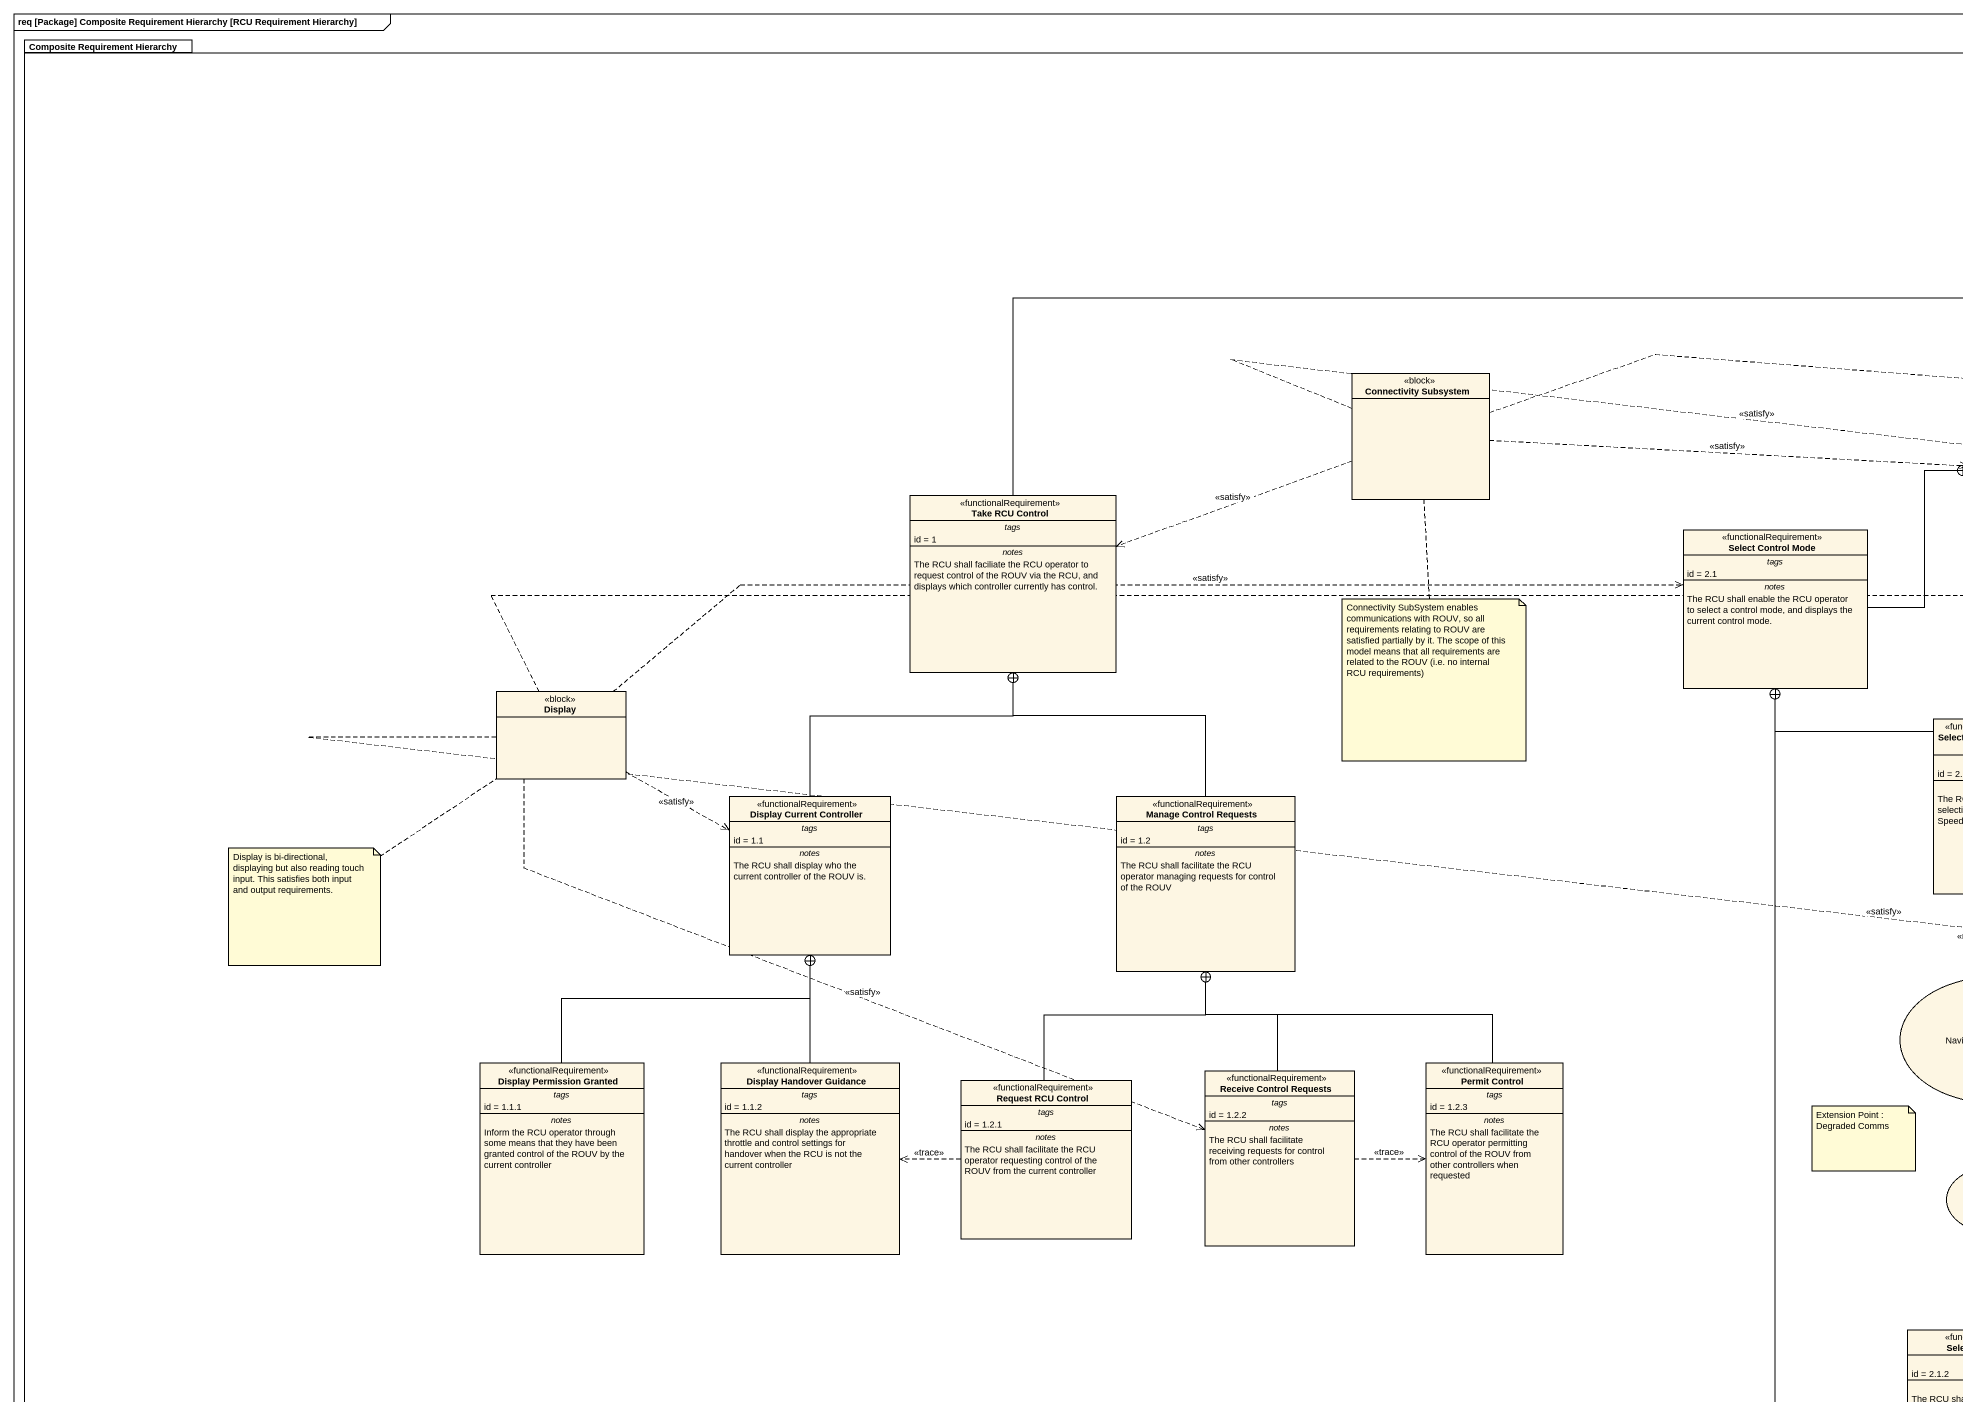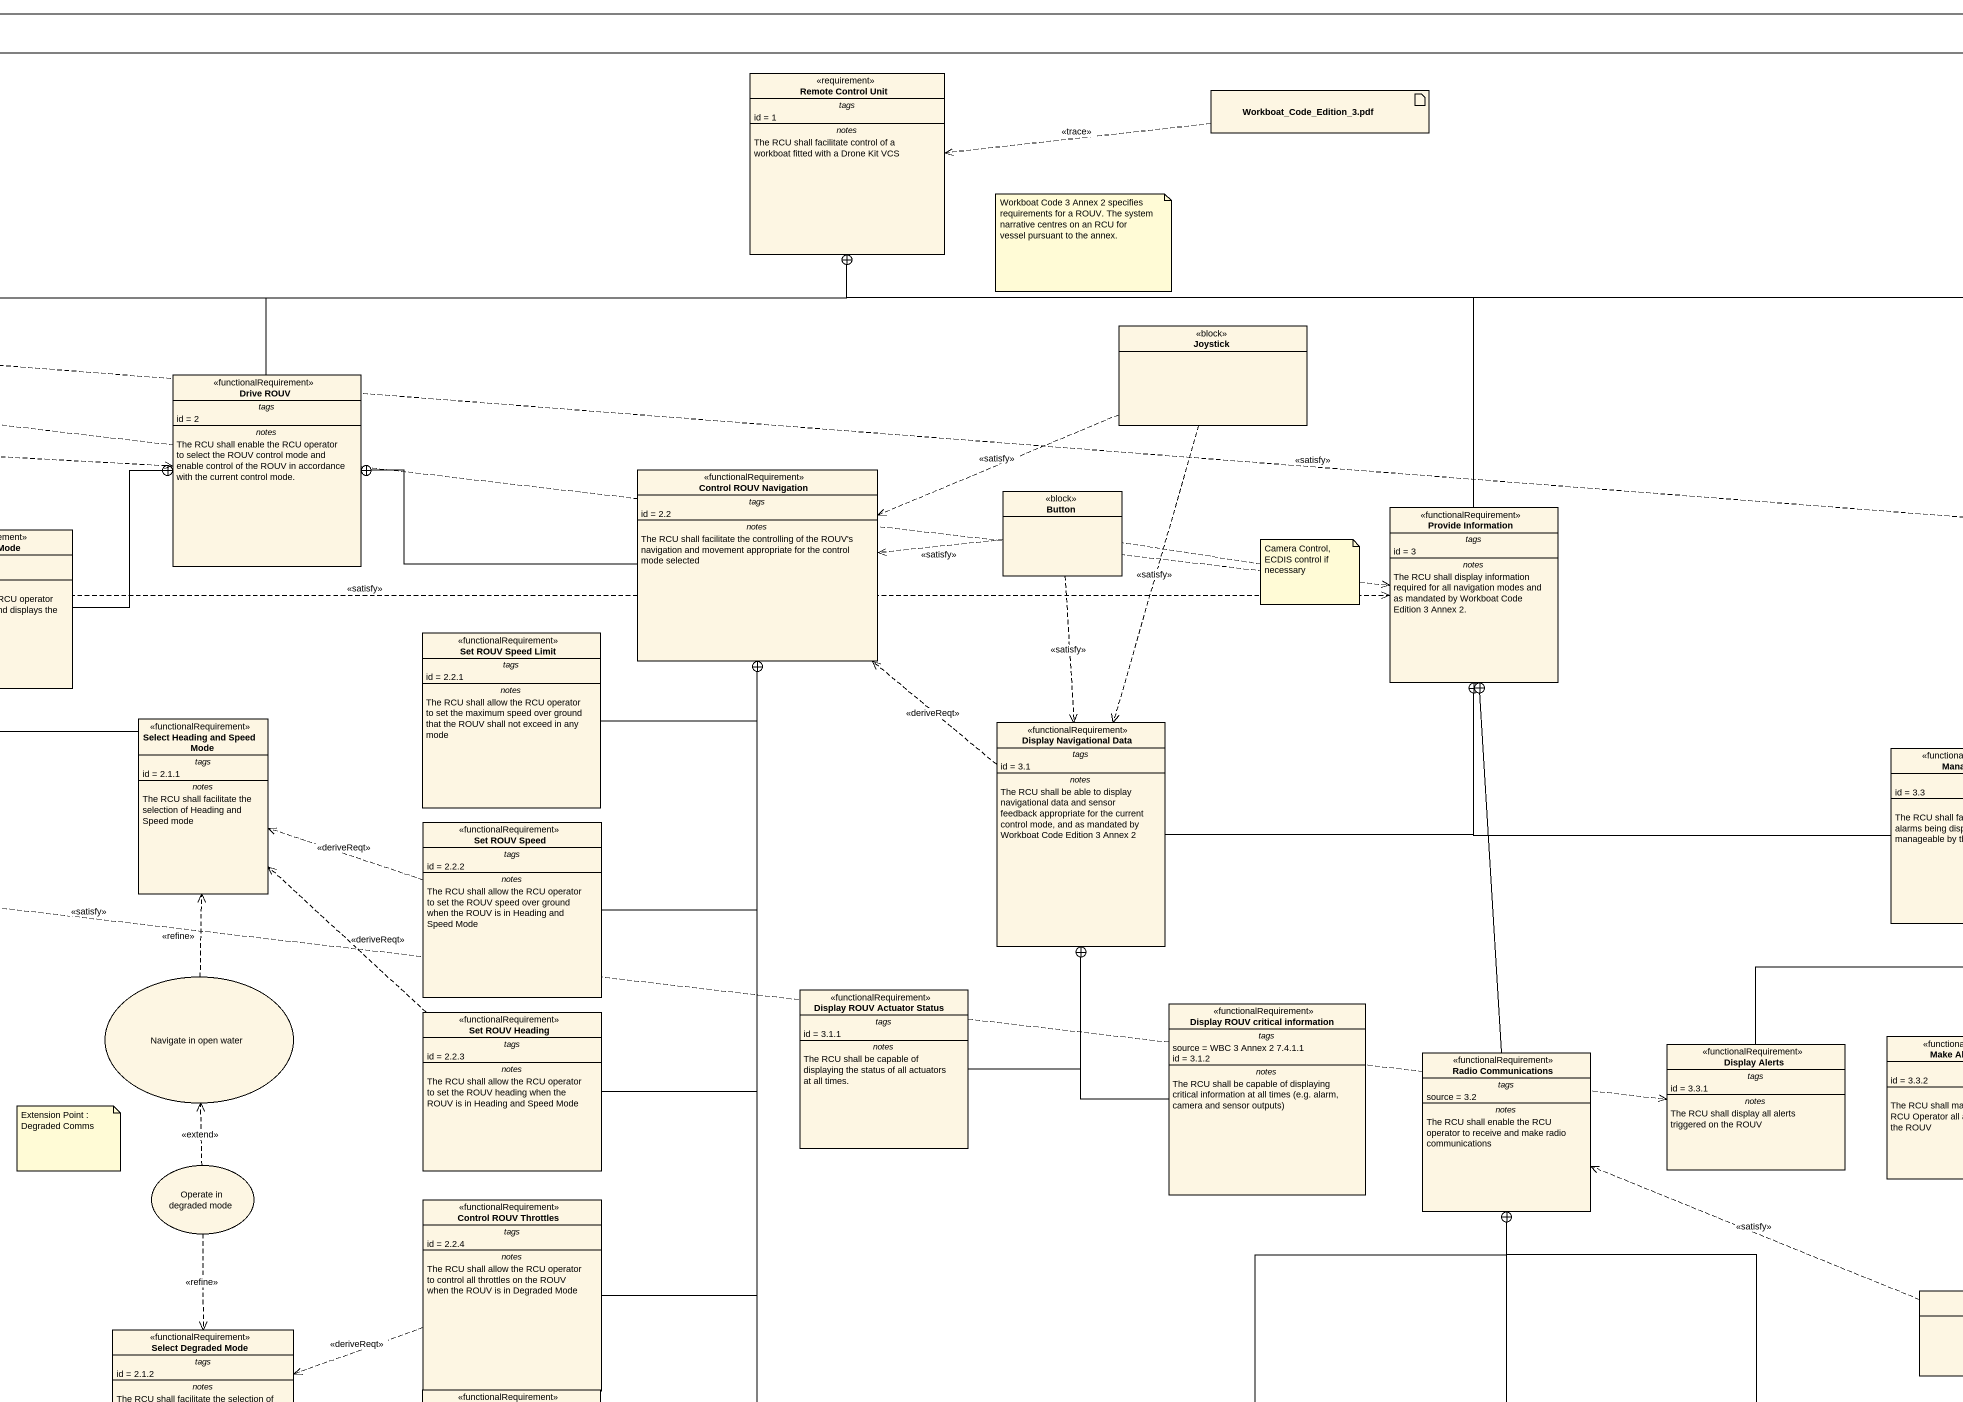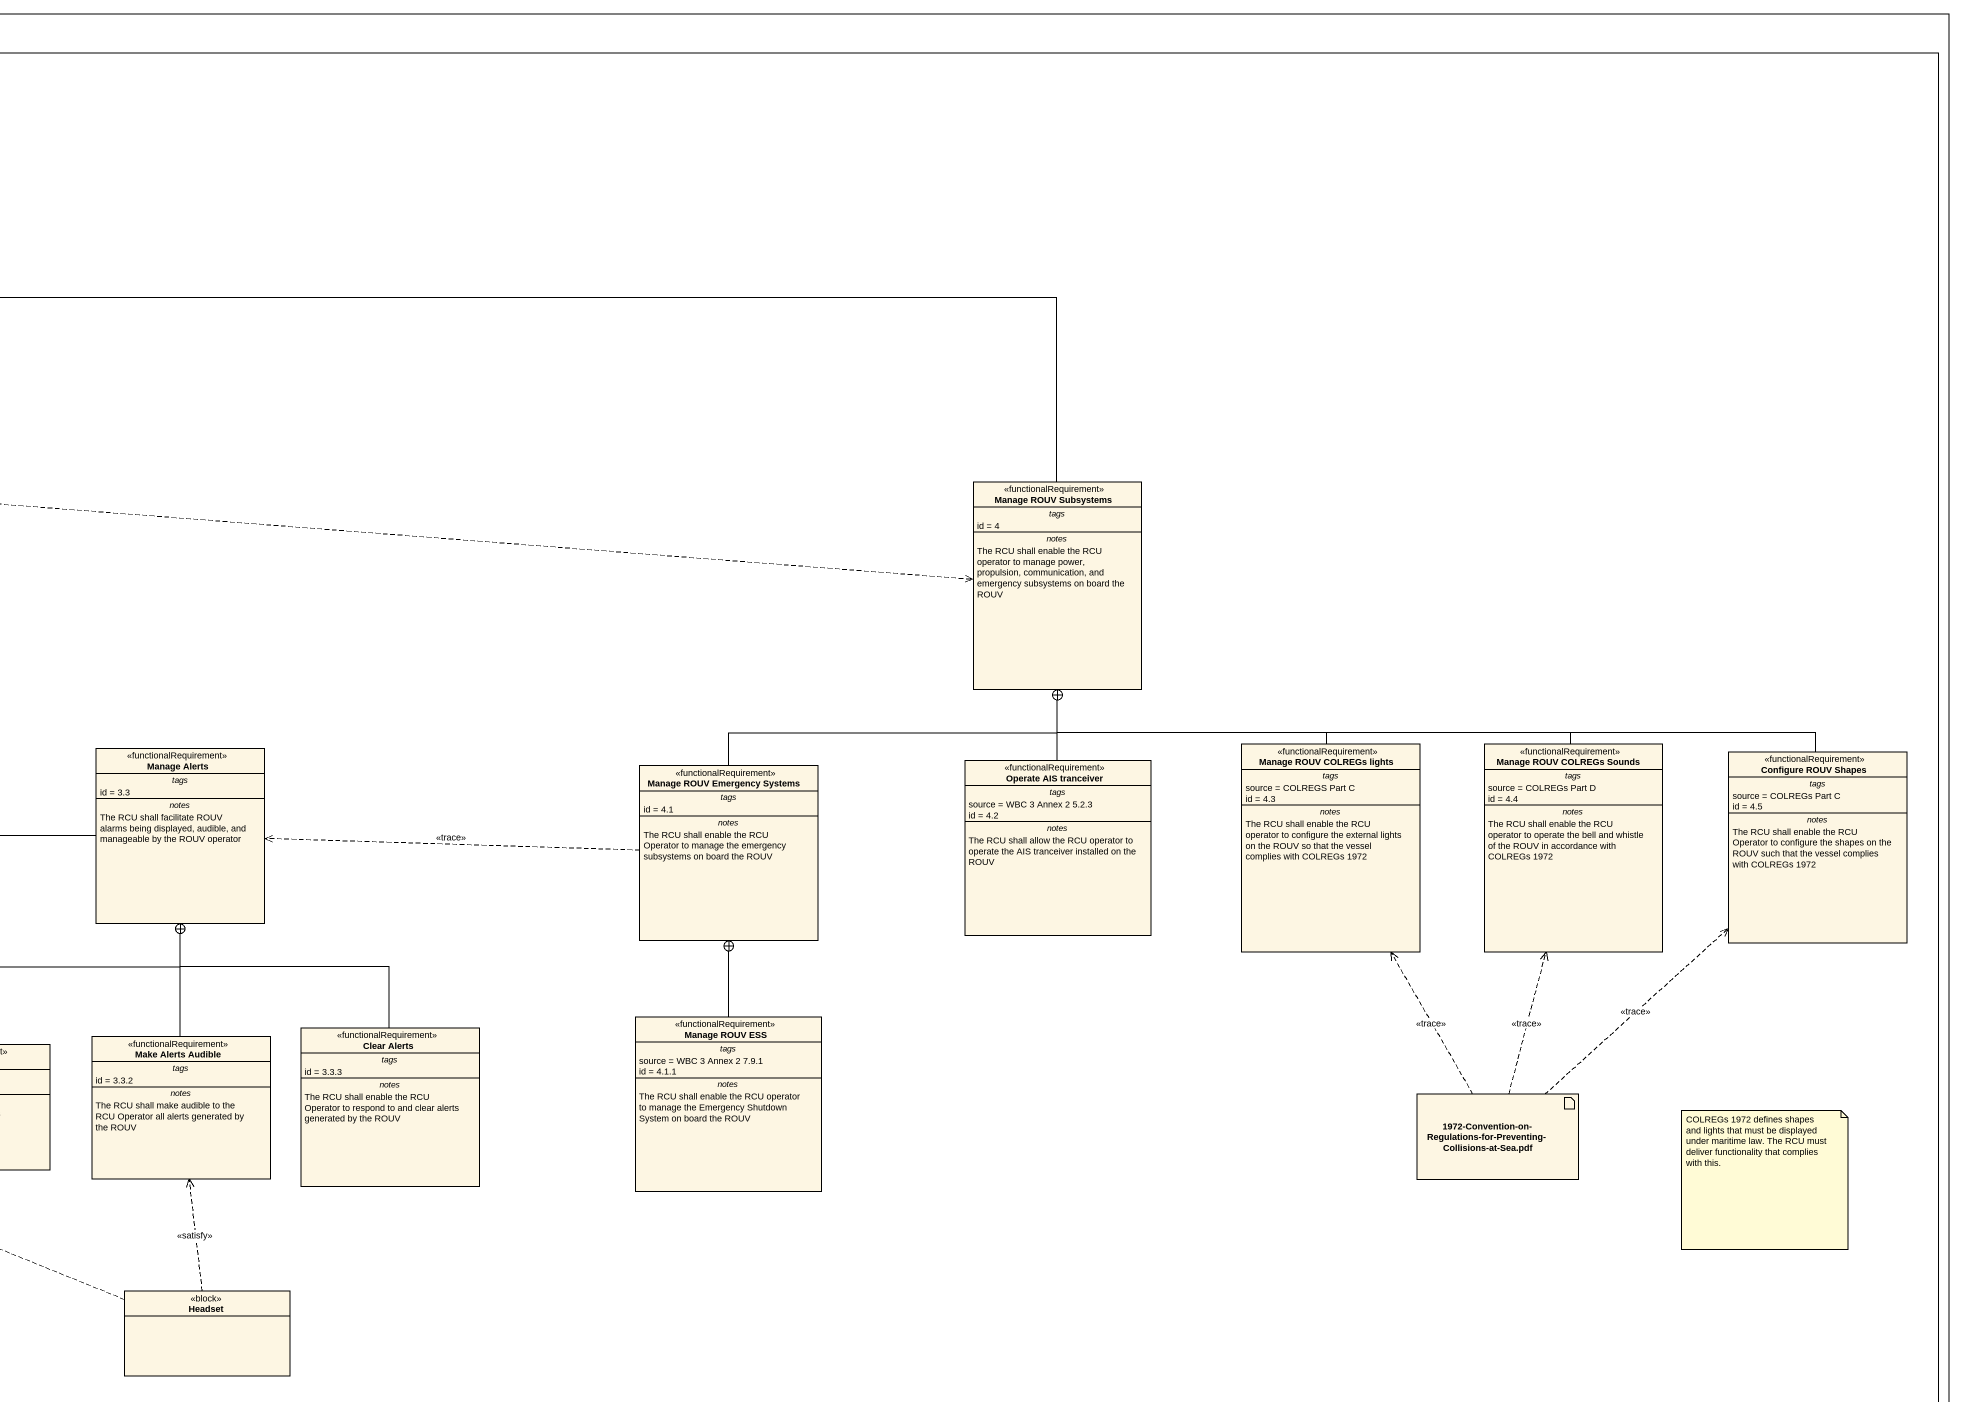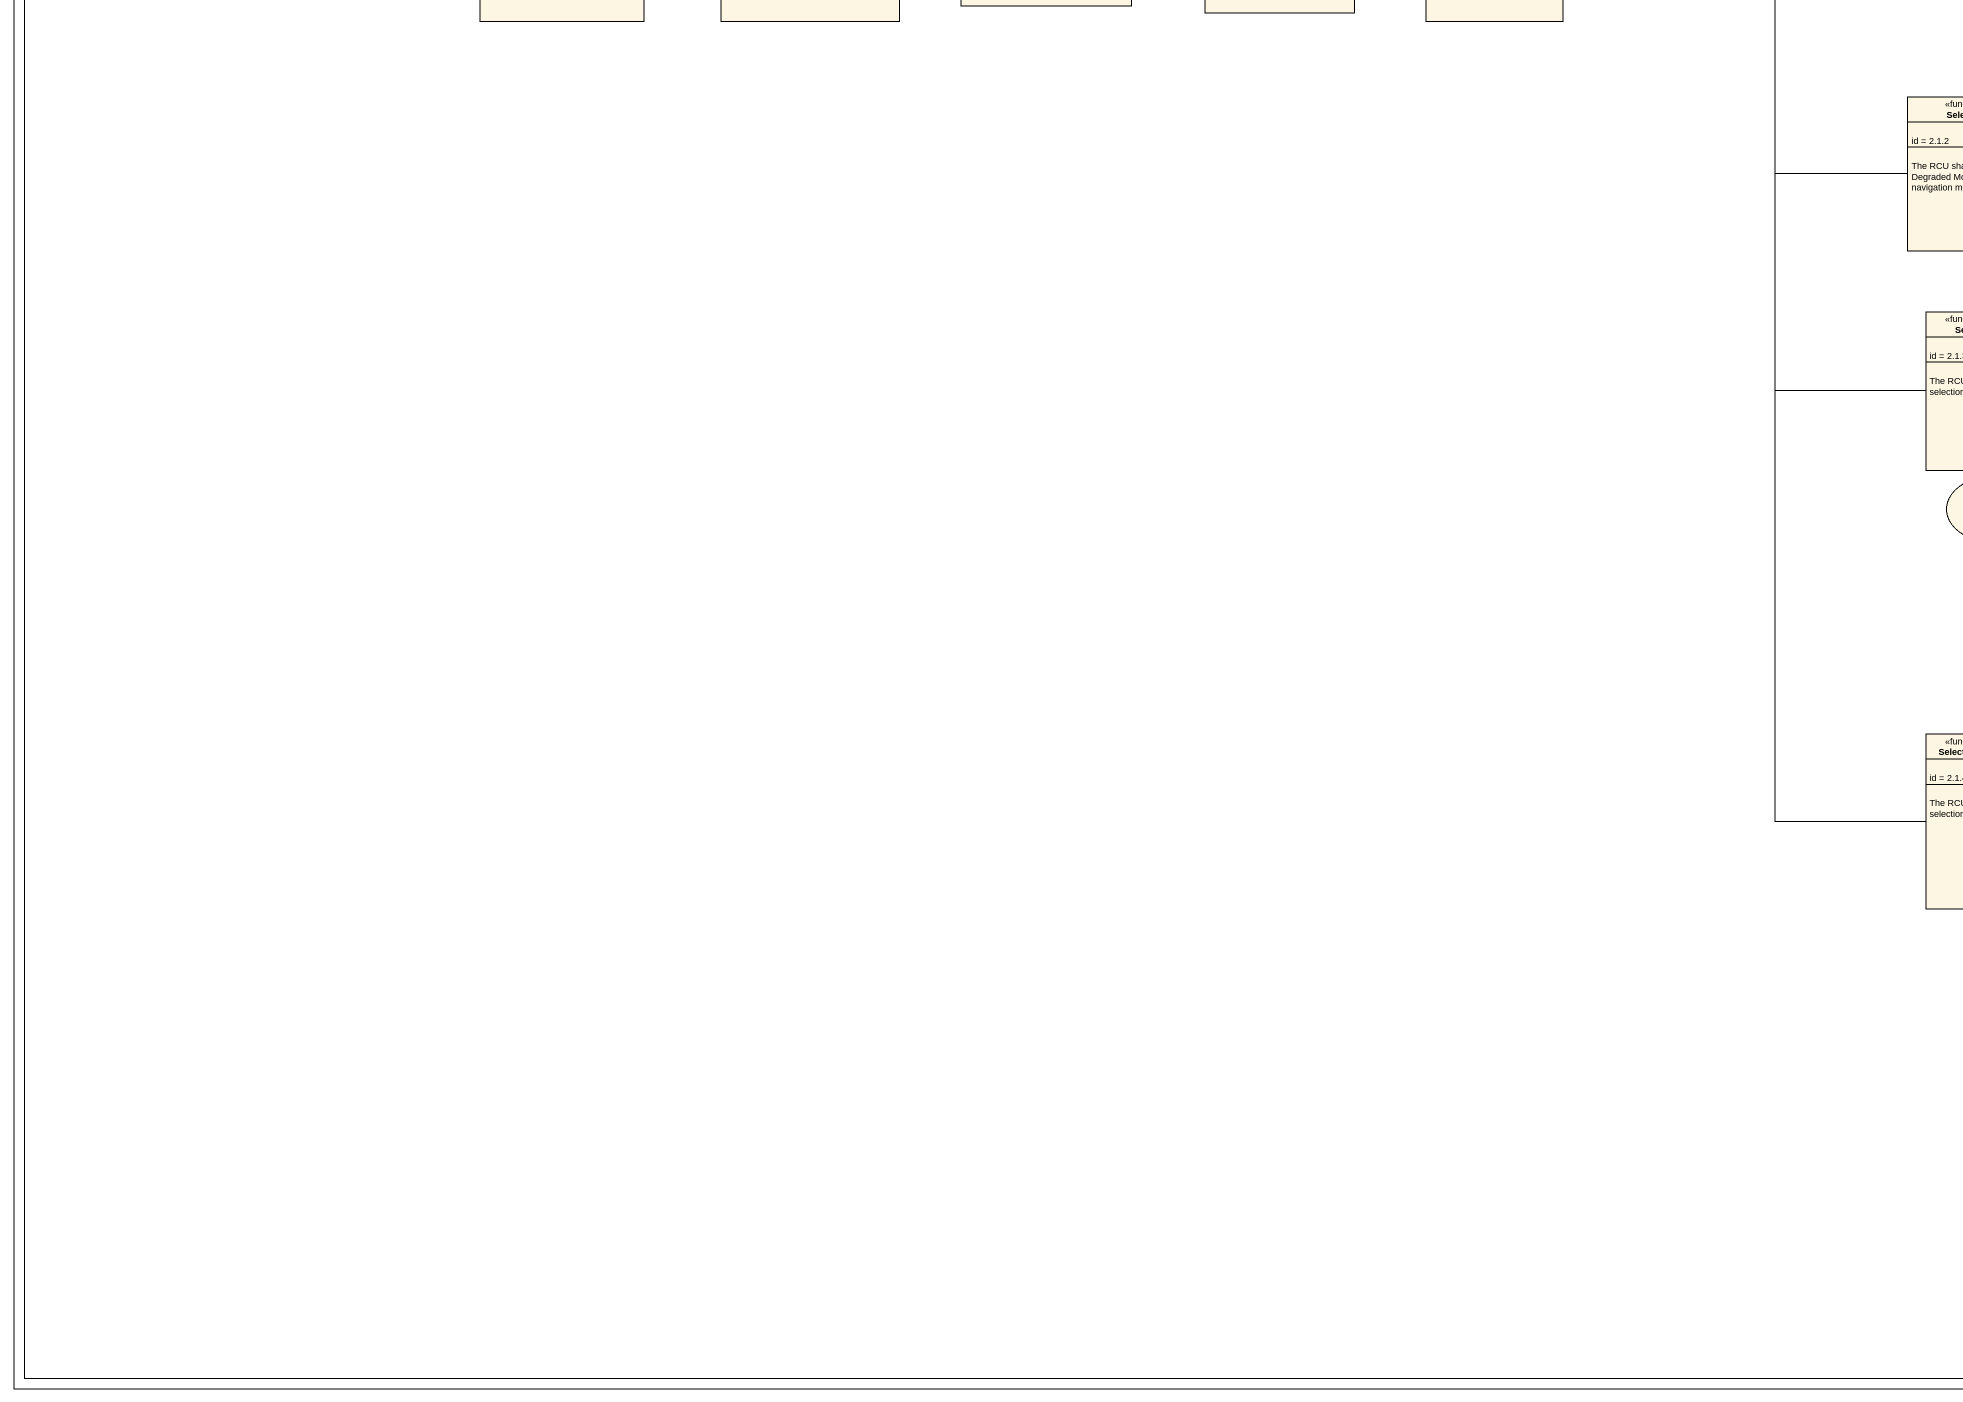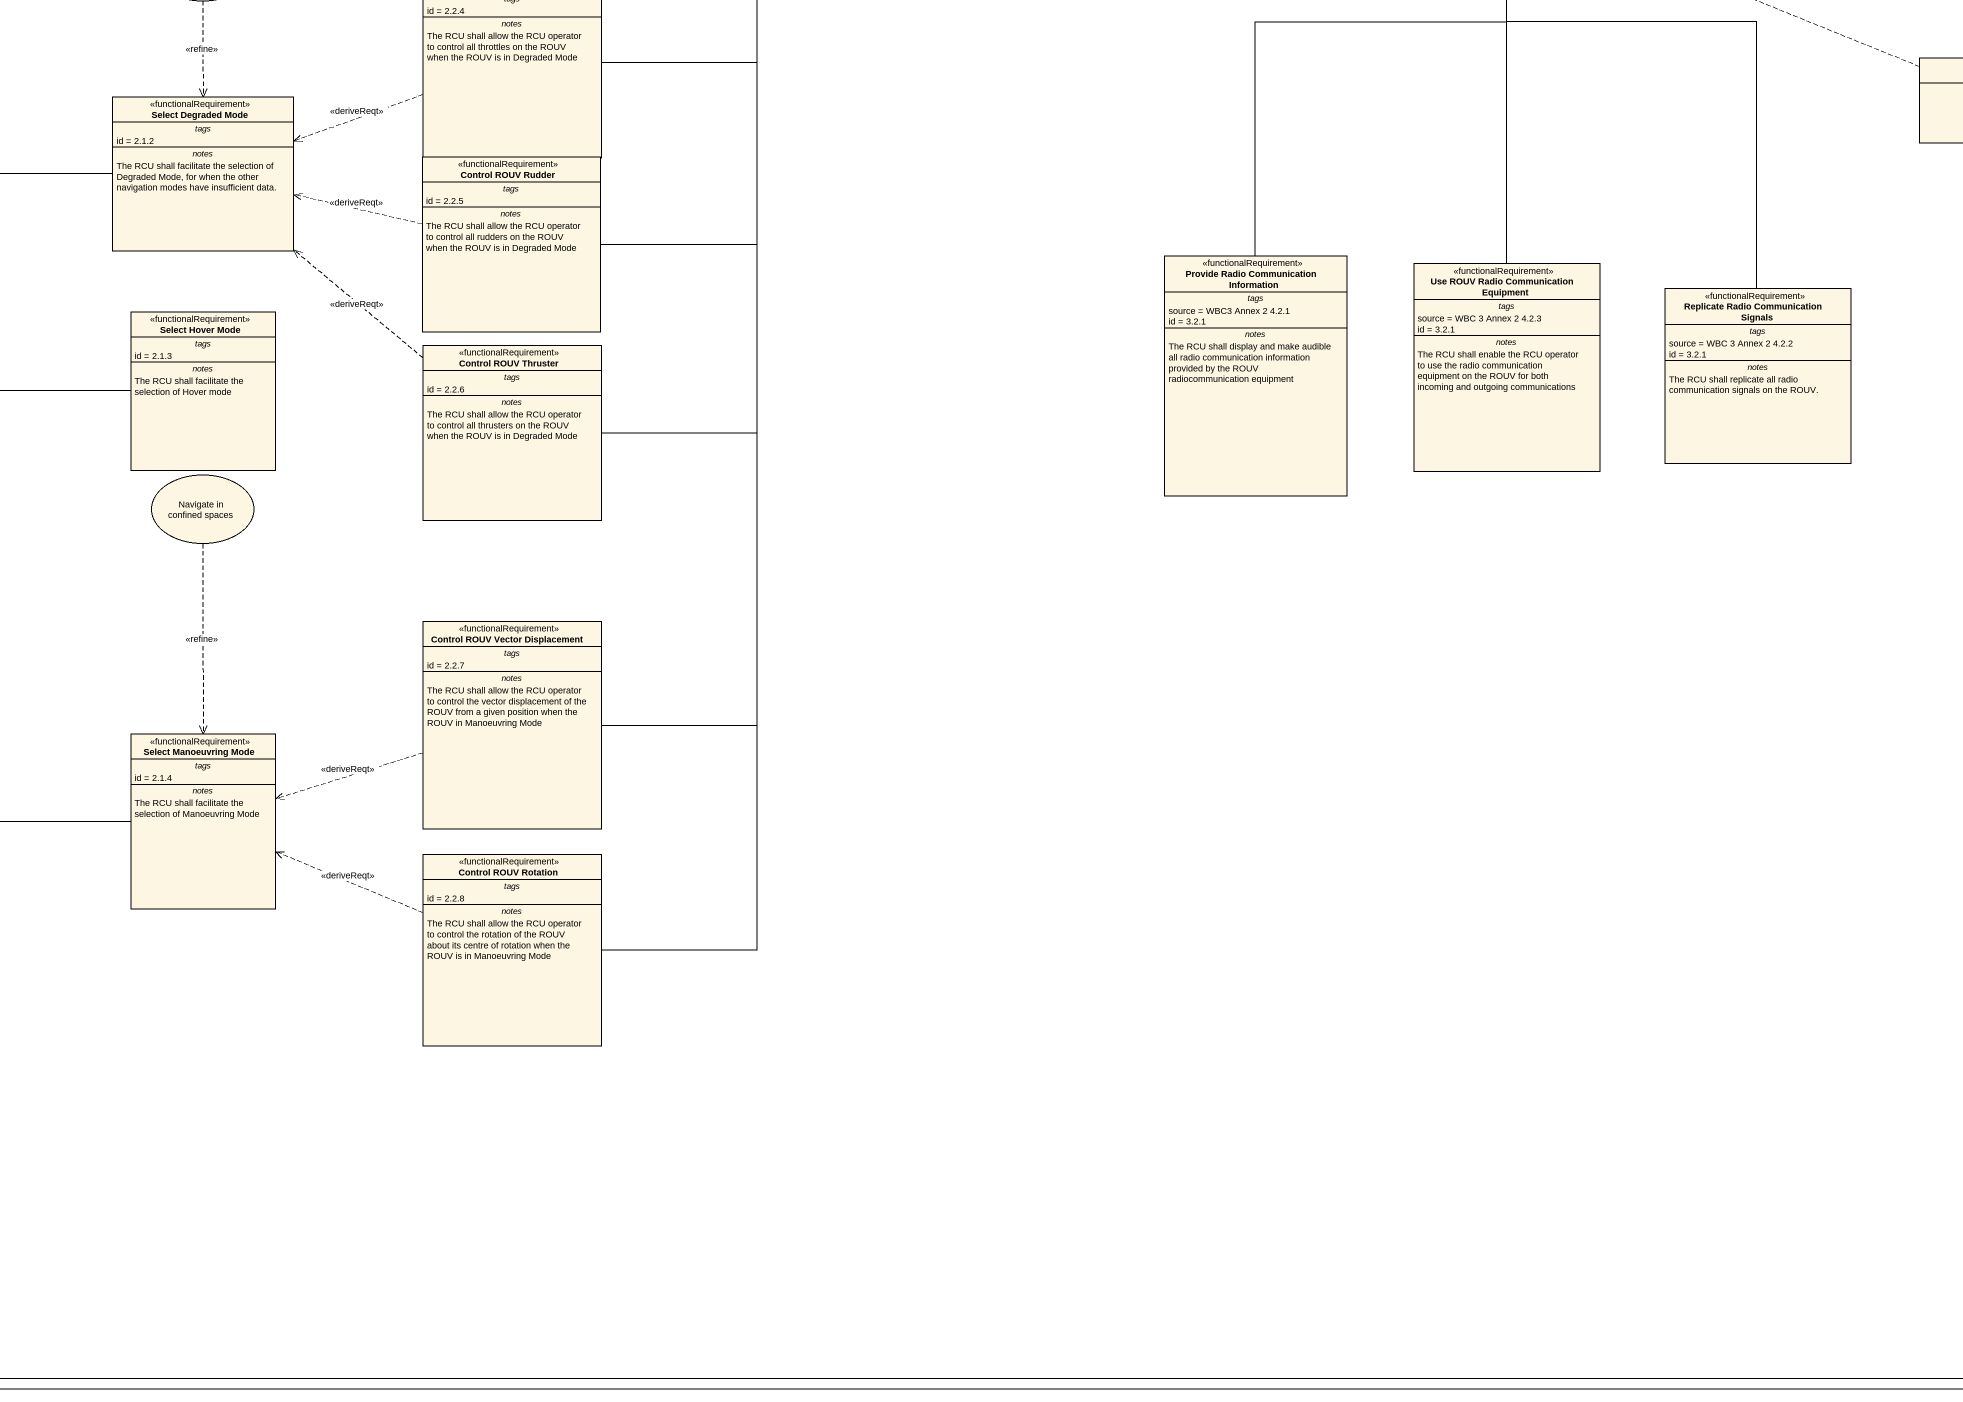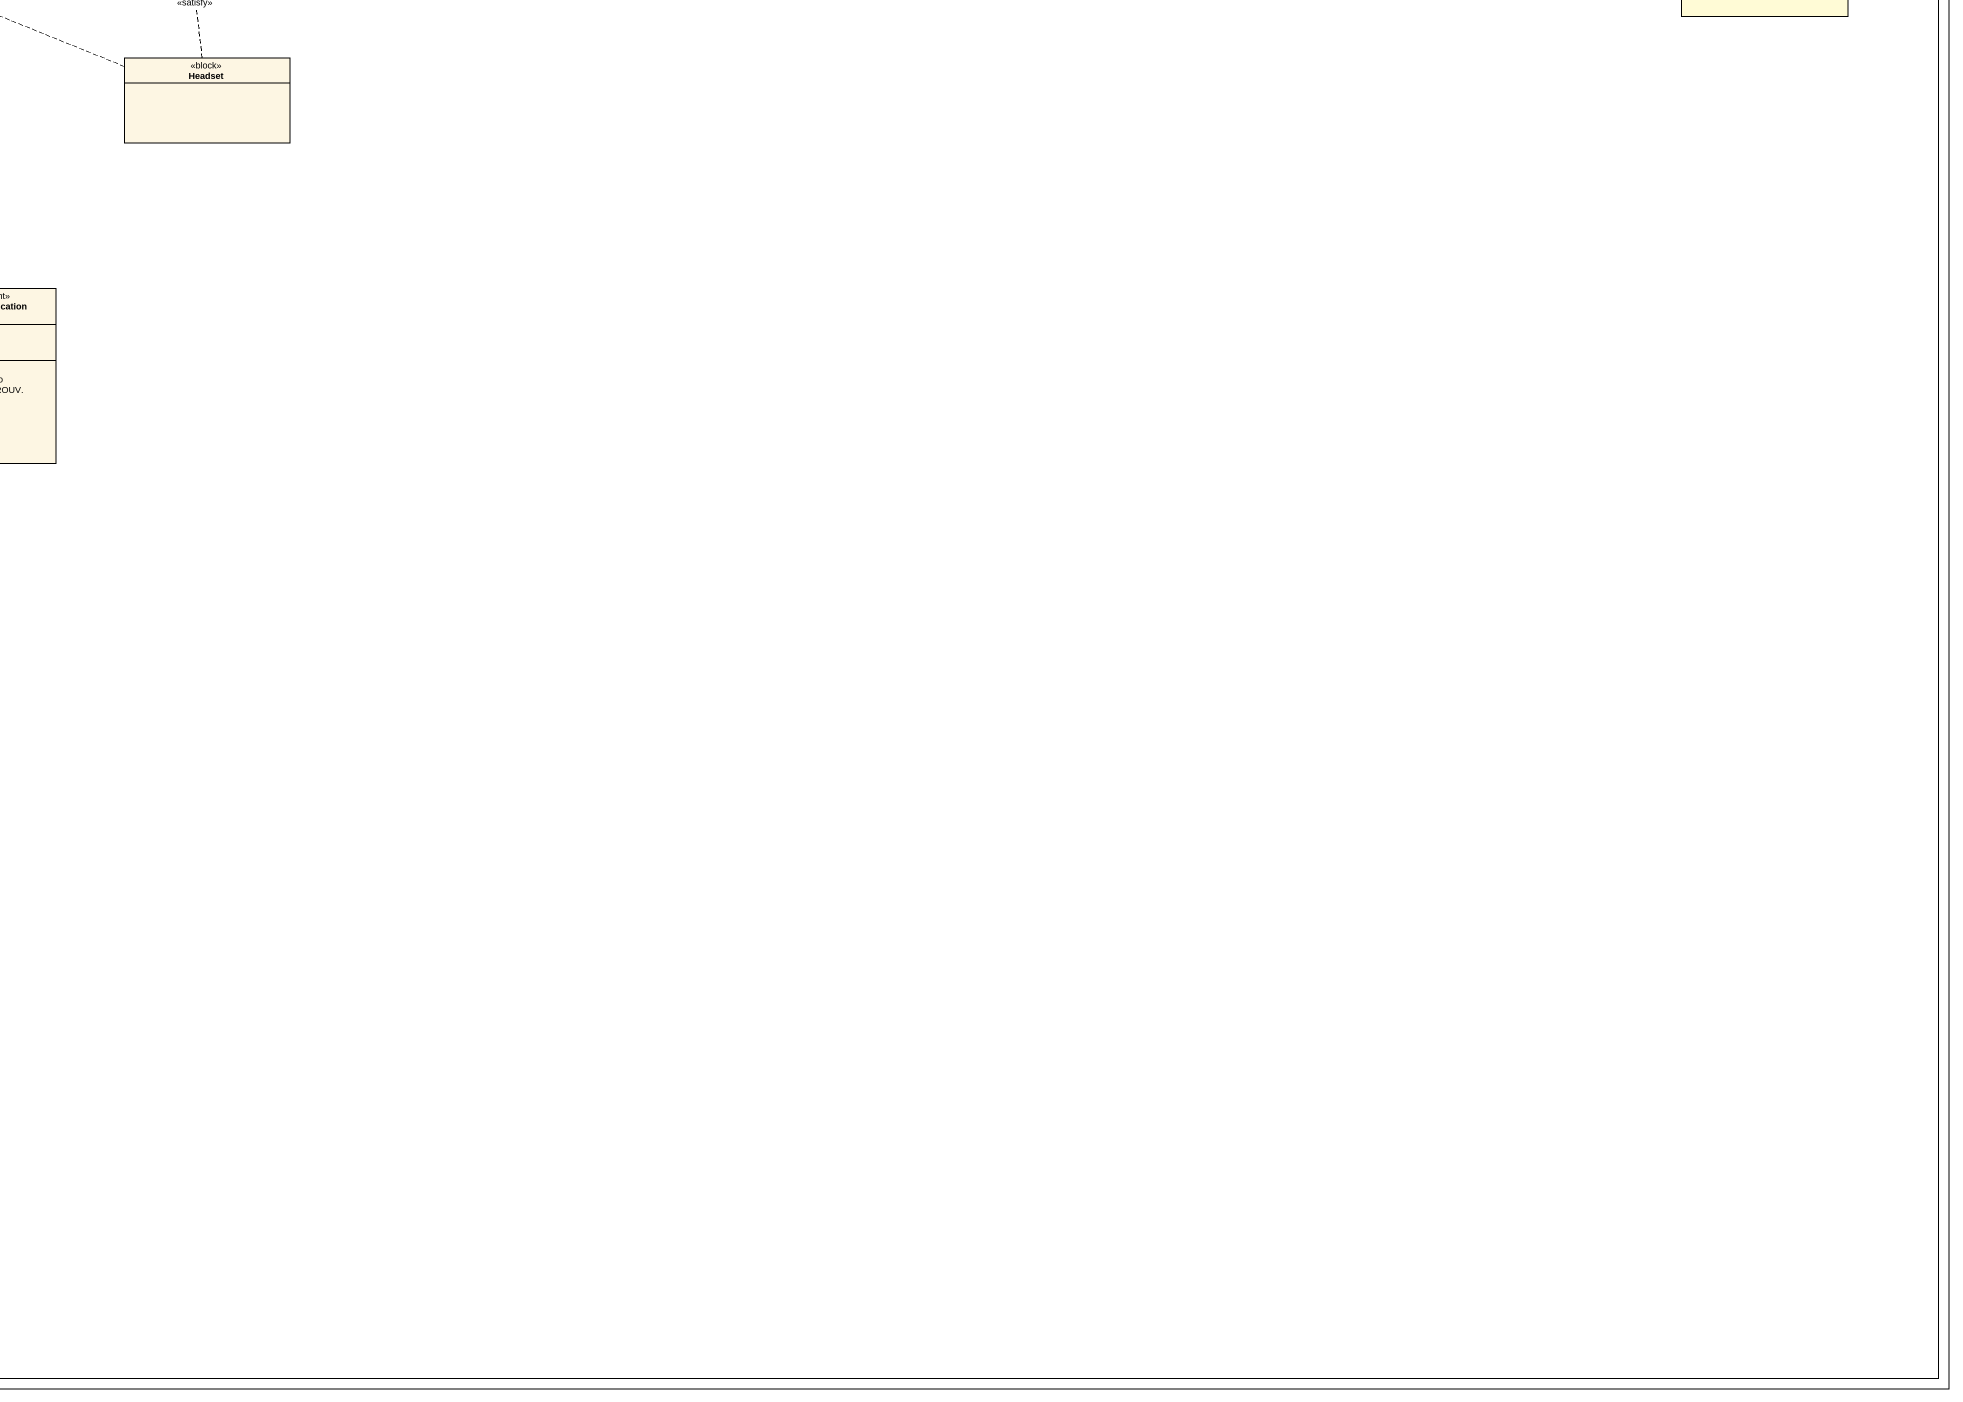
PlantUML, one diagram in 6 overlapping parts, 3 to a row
@startuml
mainframe req [Package] Composite Requirement Hierarchy [RCU Requirement Hierarchy]
allowmixing
hide circle
hide empty members
package "Composite Requirement Hierarchy" as Composite_Requirement {
  class "Remote Control Unit" as Remote_Control_Unit <<requirement>> {
    -- tags --
    id = 1
    -- notes --
    The RCU shall facilitate control of a workboat fitted with a Drone Kit VCS
  }
  artifact "Workboat_Code_Edition_3.pdf" as Workboat_Code_Edition_3_pdf
  class Joystick <<block>>
  class "Connectivity Subsystem" as Connectivity_Subsystem <<block>>
  class "Drive ROUV" as Drive_ROUV <<functionalRequirement>> {
    -- tags --
    id = 2
    -- notes --
    The RCU shall enable the RCU operator to select the ROUV control mode and enable control of the ROUV in accordance with the current control mode.
  }
  class "Control ROUV Navigation" as Control_ROUV_Navigation <<functionalRequirement>> {
    -- tags --
    id = 2.2
    -- notes --
    The RCU shall facilitate the controlling of the ROUV's navigation and movement appropriate for the control mode selected
  }
  class "Take RCU Control" as Take_RCU_Control <<functionalRequirement>> {
    -- tags --
    id = 1
    -- notes --
    The RCU shall faciliate the RCU operator to request control of the ROUV via the RCU, and displays which controller currently has control.
  }
  class Button <<block>>
  class "Provide Information" as Provide_Information <<functionalRequirement>> {
    -- tags --
    id = 3
    -- notes --
    The RCU shall display information required for all navigation modes and as mandated by Workboat Code Edition 3 Annex 2.
  }
  class "Manage ROUV Subsystems" as Manage_ROUV_Subsystems <<functionalRequirement>> {
    -- tags --
    id = 4
    -- notes --
    The RCU shall enable the RCU operator to manage power, propulsion, communication, and emergency subsystems on board the ROUV
  }
  class "Select Control Mode" as Select_Control_Mode <<functionalRequirement>> {
    -- tags --
    id = 2.1
    -- notes --
    The RCU shall enable the RCU operator to select a control mode, and displays the current control mode.
  }
  class "Set ROUV Speed Limit" as Set_ROUV_Speed_Limit <<functionalRequirement>> {
    -- tags --
    id = 2.2.1
    -- notes --
    The RCU shall allow the RCU operator to set the maximum speed over ground that the ROUV shall not exceed in any mode
  }
  class Display <<block>>
  class "Select Heading and Speed Mode" as Select_Heading_and_Speed <<functionalRequirement>> {
    -- tags --
    id = 2.1.1
    -- notes --
    The RCU shall facilitate the selection of Heading and Speed mode
  }
  class "Display Navigational Data" as Display_Navigational_Data <<functionalRequirement>> {
    -- tags --
    id = 3.1
    -- notes --
    The RCU shall be able to display navigational data and sensor feedback appropriate for the current control mode, and as mandated by Workboat Code Edition 3 Annex 2
  }
  class "Manage ROUV COLREGs lights" as Manage_ROUV_COLREGs_lights <<functionalRequirement>> {
    -- tags --
    source = COLREGS Part C
    id = 4.3
    -- notes --
    The RCU shall enable the RCU operator to configure the external lights on the ROUV so that the vessel complies with COLREGs 1972
  }
  class "Manage ROUV COLREGs Sounds" as Manage_ROUV_COLREGs_Sounds <<functionalRequirement>> {
    -- tags --
    source = COLREGs Part D
    id = 4.4
    -- notes --
    The RCU shall enable the RCU operator to operate the bell and whistle of the ROUV in accordance with COLREGs 1972
  }
  class "Manage Alerts" as Manage_Alerts <<functionalRequirement>> {
    -- tags --
    id = 3.3
    -- notes --
    The RCU shall facilitate ROUV alarms being displayed, audible, and manageable by the ROUV operator
  }
  class "Manage ROUV Emergency Systems" as Manage_ROUV_Emergency <<functionalRequirement>> {
    -- tags --
    id = 4.1
    -- notes --
    The RCU shall enable the RCU Operator to manage the emergency subsystems on board the ROUV
  }
  class "Operate AIS tranceiver" as Operate_AIS_tranceiver <<functionalRequirement>> {
    -- tags --
    source = WBC 3 Annex 2 5.2.3
    id = 4.2
    -- notes --
    The RCU shall allow the RCU operator to operate the AIS tranceiver installed on the ROUV
  }
  class "Configure ROUV Shapes" as Configure_ROUV_Shapes <<functionalRequirement>> {
    -- tags --
    source = COLREGs Part C
    id = 4.5
    -- notes --
    The RCU shall enable the RCU Operator to configure the shapes on the ROUV such that the vessel complies with COLREGs 1972
  }
  class "Display Current Controller" as Display_Current_Controller <<functionalRequirement>> {
    -- tags --
    id = 1.1
    -- notes --
    The RCU shall display who the current controller of the ROUV is.
  }
  class "Manage Control Requests" as Manage_Control_Requests <<functionalRequirement>> {
    -- tags --
    id = 1.2
    -- notes --
    The RCU shall facilitate the RCU operator managing requests for control of the ROUV
  }
  class "Set ROUV Speed" as Set_ROUV_Speed <<functionalRequirement>> {
    -- tags --
    id = 2.2.2
    -- notes --
    The RCU shall allow the RCU operator to set the ROUV speed over ground when the ROUV is in Heading and Speed Mode
  }
  usecase "Navigate in open water" as Navigate_in_open_water
  class "Set ROUV Heading" as Set_ROUV_Heading <<functionalRequirement>> {
    -- tags --
    id = 2.2.3
    -- notes --
    The RCU shall allow the RCU operator to set the ROUV heading when the ROUV is in Heading and Speed Mode
  }
  class "Display ROUV Actuator Status" as Display_ROUV_Actuator_Status <<functionalRequirement>> {
    -- tags --
    id = 3.1.1
    -- notes --
    The RCU shall be capable of displaying the status of all actuators at all times.
  }
  class "Display ROUV critical information" as Display_ROUV_critical <<functionalRequirement>> {
    -- tags --
    source = WBC 3 Annex 2 7.4.1.1
    id = 3.1.2
    -- notes --
    {field} The RCU shall be capable of displaying critical information at all times (e.g. alarm, camera and sensor outputs)
  }
  class "Manage ROUV ESS" as Manage_ROUV_ESS <<functionalRequirement>> {
    -- tags --
    source = WBC 3 Annex 2 7.9.1
    id = 4.1.1
    -- notes --
    The RCU shall enable the RCU operator to manage the Emergency Shutdown System on board the ROUV
  }
  class "Radio Communications" as Radio_Communications <<functionalRequirement>> {
    -- tags --
    source = 3.2
    -- notes --
    The RCU shall enable the RCU operator to receive and make radio communications
  }
  class "Display Alerts" as Display_Alerts <<functionalRequirement>> {
    -- tags --
    id = 3.3.1
    -- notes --
    The RCU shall display all alerts triggered on the ROUV
  }
  class "Make Alerts Audible" as Make_Alerts_Audible <<functionalRequirement>> {
    -- tags --
    id = 3.3.2
    -- notes --
    The RCU shall make audible to the RCU Operator all alerts generated by the ROUV
  }
  class "Clear Alerts" as Clear_Alerts <<functionalRequirement>> {
    -- tags --
    id = 3.3.3
    -- notes --
    The RCU shall enable the RCU Operator to respond to and clear alerts generated by the ROUV
  }
  class "Display Permission Granted" as Display_Permission_Granted <<functionalRequirement>> {
    -- tags --
    id = 1.1.1
    -- notes --
    Inform the RCU operator through some means that they have been granted control of the ROUV by the current controller
  }
  class "Display Handover Guidance" as Display_Handover_Guidance <<functionalRequirement>> {
    -- tags --
    id = 1.1.2
    -- notes --
    The RCU shall display the appropriate throttle and control settings for handover when the RCU is not the current controller
  }
  class "Request RCU Control" as Request_RCU_Control <<functionalRequirement>> {
    -- tags --
    id = 1.2.1
    -- notes --
    The RCU shall facilitate the RCU operator requesting control of the ROUV from the current controller
  }
  class "Receive Control Requests" as Receive_Control_Requests <<functionalRequirement>> {
    -- tags --
    id = 1.2.2
    -- notes --
    The RCU shall facilitate receiving requests for control from other controllers
  }
  class "Permit Control" as Permit_Control <<functionalRequirement>> {
    -- tags --
    id = 1.2.3
    -- notes --
    The RCU shall facilitate the RCU operator permitting control of the ROUV from other controllers when requested
  }
  artifact "1972-Convention-on-Regulations-for-Preventing-Collisions-at-Sea.pdf" as a1972_Convention_on
  usecase "Operate in degraded mode" as Operate_in_degraded_mode
  class "Control ROUV Throttles" as Control_ROUV_Throttles <<functionalRequirement>> {
    -- tags --
    id = 2.2.4
    -- notes --
    The RCU shall allow the RCU operator to control all throttles on the ROUV when the ROUV is in Degraded Mode
  }
  class Headset <<block>>
  class "Select Degraded Mode" as Select_Degraded_Mode <<functionalRequirement>> {
    -- tags --
    id = 2.1.2
    -- notes --
    The RCU shall facilitate the selection of Degraded Mode, for when the other navigation modes have insufficient data.
  }
  class "Control ROUV Rudder" as Control_ROUV_Rudder <<functionalRequirement>> {
    -- tags --
    id = 2.2.5
    -- notes --
    The RCU shall allow the RCU operator to control all rudders on the ROUV when the ROUV is in Degraded Mode
  }
  class "Provide Radio Communication Information" as Provide_Radio_Communication <<functionalRequirement>> {
    -- tags --
    source = WBC3 Annex 2 4.2.1
    id = 3.2.1
    -- notes --
    The RCU shall display and make audible all radio communication information provided by the ROUV radiocommunication equipment
  }
  class "Use ROUV Radio Communication Equipment" as Use_ROUV_Radio <<functionalRequirement>> {
    -- tags --
    source = WBC 3 Annex 2 4.2.3
    id = 3.2.1
    -- notes --
    The RCU shall enable the RCU operator to use the radio communication equipment on the ROUV for both incoming and outgoing communications
  }
  class "Select Hover Mode" as Select_Hover_Mode <<functionalRequirement>> {
    -- tags --
    id = 2.1.3
    -- notes --
    The RCU shall facilitate the selection of Hover mode
  }
  class "Replicate Radio Communication Signals" as Replicate_Radio <<functionalRequirement>> {
    -- tags --
    source = WBC 3 Annex 2 4.2.2
    id = 3.2.1
    -- notes --
    The RCU shall replicate all radio communication signals on the ROUV.
  }
  class "Control ROUV Thruster" as Control_ROUV_Thruster <<functionalRequirement>> {
    -- tags --
    id = 2.2.6
    -- notes --
    The RCU shall allow the RCU operator to control all thrusters on the ROUV when the ROUV is in Degraded Mode
  }
  usecase "Navigate in confined spaces" as Navigate_in_confined_spaces
  class "Control ROUV Vector Displacement" as Control_ROUV_Vector <<functionalRequirement>> {
    -- tags --
    id = 2.2.7
    -- notes --
    The RCU shall allow the RCU operator to control the vector displacement of the ROUV from a given position when the ROUV in Manoeuvring Mode
  }
  class "Select Manoeuvring Mode" as Select_Manoeuvring_Mode <<functionalRequirement>> {
    -- tags --
    id = 2.1.4
    -- notes --
    The RCU shall facilitate the selection of Manoeuvring Mode
  }
  class "Control ROUV Rotation" as Control_ROUV_Rotation <<functionalRequirement>> {
    -- tags --
    id = 2.2.8
    -- notes --
    The RCU shall allow the RCU operator to control the rotation of the ROUV about its centre of rotation when the ROUV is in Manoeuvring Mode
  }
}
Workboat_Code_Edition_3_pdf .left.> Remote_Control_Unit : <<trace>>
Joystick .left.> Control_ROUV_Navigation : <<satisfy>>
Joystick ..> Display_Navigational_Data : <<satisfy>>
Connectivity_Subsystem .right.> Drive_ROUV : <<satisfy>>
Connectivity_Subsystem .left.> Take_RCU_Control : <<satisfy>>
Connectivity_Subsystem .right.> Provide_Information : <<satisfy>>
Connectivity_Subsystem .right.> Manage_ROUV_Subsystems : <<satisfy>>
Drive_ROUV -right-+ Remote_Control_Unit
Control_ROUV_Navigation -left-+ Drive_ROUV
Take_RCU_Control -right-+ Remote_Control_Unit
Button .left.> Control_ROUV_Navigation : <<satisfy>>
Button ..> Display_Navigational_Data : <<satisfy>>
Provide_Information -up-+ Remote_Control_Unit
Manage_ROUV_Subsystems -left-+ Remote_Control_Unit
Select_Control_Mode -right-+ Drive_ROUV
Set_ROUV_Speed_Limit -up-+ Control_ROUV_Navigation
Display .right.> Provide_Information : <<satisfy>>
Display .right.> Select_Control_Mode : <<satisfy>>
Display .right.> Display_Current_Controller : <<satisfy>>
Display .right.> Display_Alerts : <<satisfy>>
Display .right.> Receive_Control_Requests : <<satisfy>>
Select_Heading_and_Speed -up-+ Select_Control_Mode
Display_Navigational_Data .up.> Control_ROUV_Navigation : <<deriveReqt>>
Display_Navigational_Data -up-+ Provide_Information
Manage_ROUV_COLREGs_lights -up-+ Manage_ROUV_Subsystems
Manage_ROUV_COLREGs_Sounds -left-+ Manage_ROUV_Subsystems
Manage_Alerts -left-+ Provide_Information
Manage_ROUV_Emergency -up-+ Manage_ROUV_Subsystems
Manage_ROUV_Emergency .left.> Manage_Alerts : <<trace>>
Operate_AIS_tranceiver -up-+ Manage_ROUV_Subsystems
Configure_ROUV_Shapes -left-+ Manage_ROUV_Subsystems
Display_Current_Controller -up-+ Take_RCU_Control
Manage_Control_Requests -up-+ Take_RCU_Control
Set_ROUV_Speed -up-+ Control_ROUV_Navigation
Set_ROUV_Speed .left.> Select_Heading_and_Speed : <<deriveReqt>>
Navigate_in_open_water .up.> Select_Heading_and_Speed : <<refine>>
Set_ROUV_Heading -up-+ Control_ROUV_Navigation
Set_ROUV_Heading .up.> Select_Heading_and_Speed : <<deriveReqt>>
Display_ROUV_Actuator_Status -up-+ Display_Navigational_Data
Display_ROUV_critical -up-+ Display_Navigational_Data
Manage_ROUV_ESS -up-+ Manage_ROUV_Emergency
Radio_Communications -up-+ Provide_Information
Display_Alerts -up-+ Manage_Alerts
Make_Alerts_Audible -up-+ Manage_Alerts
Clear_Alerts -up-+ Manage_Alerts
Display_Permission_Granted -up-+ Display_Current_Controller
Display_Handover_Guidance -up-+ Display_Current_Controller
Request_RCU_Control -up-+ Manage_Control_Requests
Request_RCU_Control .left.> Display_Handover_Guidance : <<trace>>
Receive_Control_Requests -up-+ Manage_Control_Requests
Receive_Control_Requests .right.> Permit_Control : <<trace>>
Permit_Control -up-+ Manage_Control_Requests
a1972_Convention_on .up.> Manage_ROUV_COLREGs_lights : <<trace>>
a1972_Convention_on .up.> Manage_ROUV_COLREGs_Sounds : <<trace>>
a1972_Convention_on .up.> Configure_ROUV_Shapes : <<trace>>
Operate_in_degraded_mode .up.> Navigate_in_open_water : <<extend>>
Operate_in_degraded_mode ..> Select_Degraded_Mode : <<refine>>
Control_ROUV_Throttles -up-+ Control_ROUV_Navigation
Control_ROUV_Throttles .left.> Select_Degraded_Mode : <<deriveReqt>>
Headset .left.> Radio_Communications : <<satisfy>>
Headset .up.> Make_Alerts_Audible : <<satisfy>>
Select_Degraded_Mode -up-+ Select_Control_Mode
Control_ROUV_Rudder -up-+ Control_ROUV_Navigation
Control_ROUV_Rudder .left.> Select_Degraded_Mode : <<deriveReqt>>
Provide_Radio_Communication -up-+ Radio_Communications
Use_ROUV_Radio -up-+ Radio_Communications
Select_Hover_Mode -up-+ Select_Control_Mode
Replicate_Radio -up-+ Radio_Communications
Control_ROUV_Thruster -up-+ Control_ROUV_Navigation
Control_ROUV_Thruster .up.> Select_Degraded_Mode : <<deriveReqt>>
Navigate_in_confined_spaces ..> Select_Manoeuvring_Mode : <<refine>>
Control_ROUV_Vector -up-+ Control_ROUV_Navigation
Control_ROUV_Vector .left.> Select_Manoeuvring_Mode : <<deriveReqt>>
Select_Manoeuvring_Mode -up-+ Select_Control_Mode
Control_ROUV_Rotation -up-+ Control_ROUV_Navigation
Control_ROUV_Rotation .left.> Select_Manoeuvring_Mode : <<deriveReqt>>
note as N1
  Workboat Code 3 Annex 2 specifies requirements for a ROUV. The system narrative centres on an RCU for vessel pursuant to the annex.
end note
note right of Button : Camera Control, ECDIS control if necessary
note bottom of Connectivity_Subsystem : Connectivity SubSystem enables communications with ROUV, so all requirements relating to ROUV are satisfied partially by it. The scope of this model means that all requirements are related to the ROUV (i.e. no internal RCU requirements)
note bottom of Display : Display is bi-directional, displaying but also reading touch input. This satisfies both input and output requirements.
note as N5
  Extension Point : Degraded Comms
end note
note as N6
  COLREGs 1972 defines shapes and lights that must be displayed under maritime law. The RCU must deliver functionality that complies with this.
end note
@enduml
